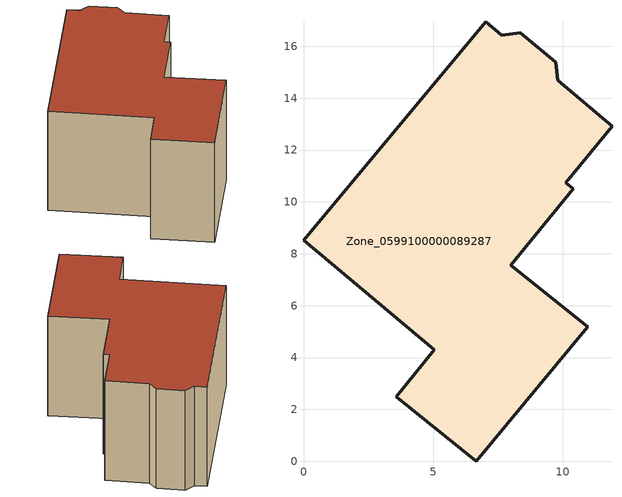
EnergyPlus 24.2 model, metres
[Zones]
Zone_0599100000089287
 floor ground (C_G): 7.63,16.43 8.35,16.52 9.72,15.38 9.79,14.7 11.89,12.91 10.1,10.74 10.4,10.5 7.99,7.57 10.96,5.18 6.66,0 3.58,2.49 5.05,4.3 0,8.52 7.03,16.95 z0
 wall outside (C_F): 5.05,4.3 3.58,2.49 6.66,0 10.96,5.18 7.99,7.57 10.4,10.5 10.1,10.74 11.89,12.91 9.79,14.7 9.72,15.38 8.35,16.52 7.63,16.43 7.03,16.95 0,8.52 5.05,4.3 z0:7.45
 roof outside (C_R): 7.03,16.95 0,8.52 5.05,4.3 3.58,2.49 6.66,0 10.96,5.18 7.99,7.57 10.4,10.5 10.1,10.74 11.89,12.91 9.79,14.7 9.72,15.38 8.35,16.52 7.63,16.43 z7.45
[BUILDING]
Pand.0599100000089287: North Axis=0; Terrain=City; Loads Convergence Tolerance Value=0.04; Temperature Convergence Tolerance Value=0.4; Solar Distribution=FullExterior; Maximum Number of Warmup Days=25; Minimum Number of Warmup Days=1
[Site:Location]
Rotterdam.The.Hague.AP_ZH_NLD Design_Conditions: Latitude=51.96; Longitude=4.45; Time Zone=1; Elevation=-4.5
[SITE:GROUNDTEMPERATURE:BUILDINGSURFACE]
18, 18, 18, 18, 18, 18, 18, 18, 18, 18, 18, 18
[MATERIAL] Thermal Absorptance=0.9; Solar Absorptance=0.7; Visible Absorptance=0.7
Name | Roughness | Thickness | Conductivity | Density | Specific Heat
G.TC.1946 | MediumSmooth | 0.15 | 1 | 540 | 1210
F.TC.1946 | Rough | 0.3 | 0.857143 | 1920 | 840
R.TC.1946 | MediumRough | 0.2 | 0.909091 | 1500 | 1000
[CONSTRUCTION]
C_G: G.TC.1946
C_F: F.TC.1946
C_R: R.TC.1946
[ZONE]
Zone_0599100000089287: Type=1; Multiplier=1; Ceiling Height=Autocalculate; Volume=Autocalculate; Floor Area=autocalculate; Part of Total Floor Area=Yes
[ZONEINFILTRATION:DESIGNFLOWRATE]
Infil_Zone_0599100000089287: Zone or ZoneList or Space or SpaceList=Zone_0599100000089287; Schedule=AlwaysOn; Design Flow Rate Calculation Method=Flow/Area; Flow Rate per Floor Area=0.003; Constant Term Coefficient=1; Temperature Term Coefficient=0; Velocity Term Coefficient=0; Velocity Squared Term Coefficient=0
[HVACTEMPLATE:ZONE:IDEALLOADSAIRSYSTEM]
Zone_0599100000089287: Maximum Heating Supply Air Temperature=50; Minimum Cooling Supply Air Temperature=13; Maximum Heating Supply Air Humidity Ratio=0.0156; Minimum Cooling Supply Air Humidity Ratio=0.0077; Heating Limit=NoLimit; Cooling Limit=NoLimit; Dehumidification Control Type=ConstantSensibleHeatRatio; Cooling Sensible Heat Ratio=0.7; Dehumidification Setpoint=60; Humidification Control Type=None; Humidification Setpoint=30; Outdoor Air Method=None; Outdoor Air Flow Rate per Person=0.00944; Outdoor Air Flow Rate per Zone Floor Area=0; Outdoor Air Flow Rate per Zone=0; Demand Controlled Ventilation Type=None; Outdoor Air Economizer Type=NoEconomizer; Heat Recovery Type=None; Sensible Heat Recovery Effectiveness=0.7; Latent Heat Recovery Effectiveness=0.65
[ZONECONTROL:THERMOSTAT]
ThermostatControl_Zone_0599100000089287: Zone or ZoneList=Zone_0599100000089287; Control Type Schedule=DualSetpointControlType; Control 1=Thermostat_Zone_0599100000089287; Temperature Difference Between Cutout And Setpoint=0
[THERMOSTATSETPOINT:DUALSETPOINT]
Thermostat_Zone_0599100000089287: Heating Setpoint Temperature Schedule=HeatingSetpoint_Zone_0599100000089287; Cooling Setpoint Temperature Schedule=CoolingSetpoint_Zone_0599100000089287
[SCHEDULE:COMPACT]
HeatingSetpoint_Zone_0599100000089287: Through: 12/31, For: AllDays, Until: 24:00, 21
CoolingSetpoint_Zone_0599100000089287: Through: 12/31, For: AllDays, Until: 24:00, 24
DualSetpointControlType: Through: 12/31, For: AllDays, Until: 24:00, 4
AlwaysOn: Through: 12/31, For: AllDays, Until: 24:00, 1
